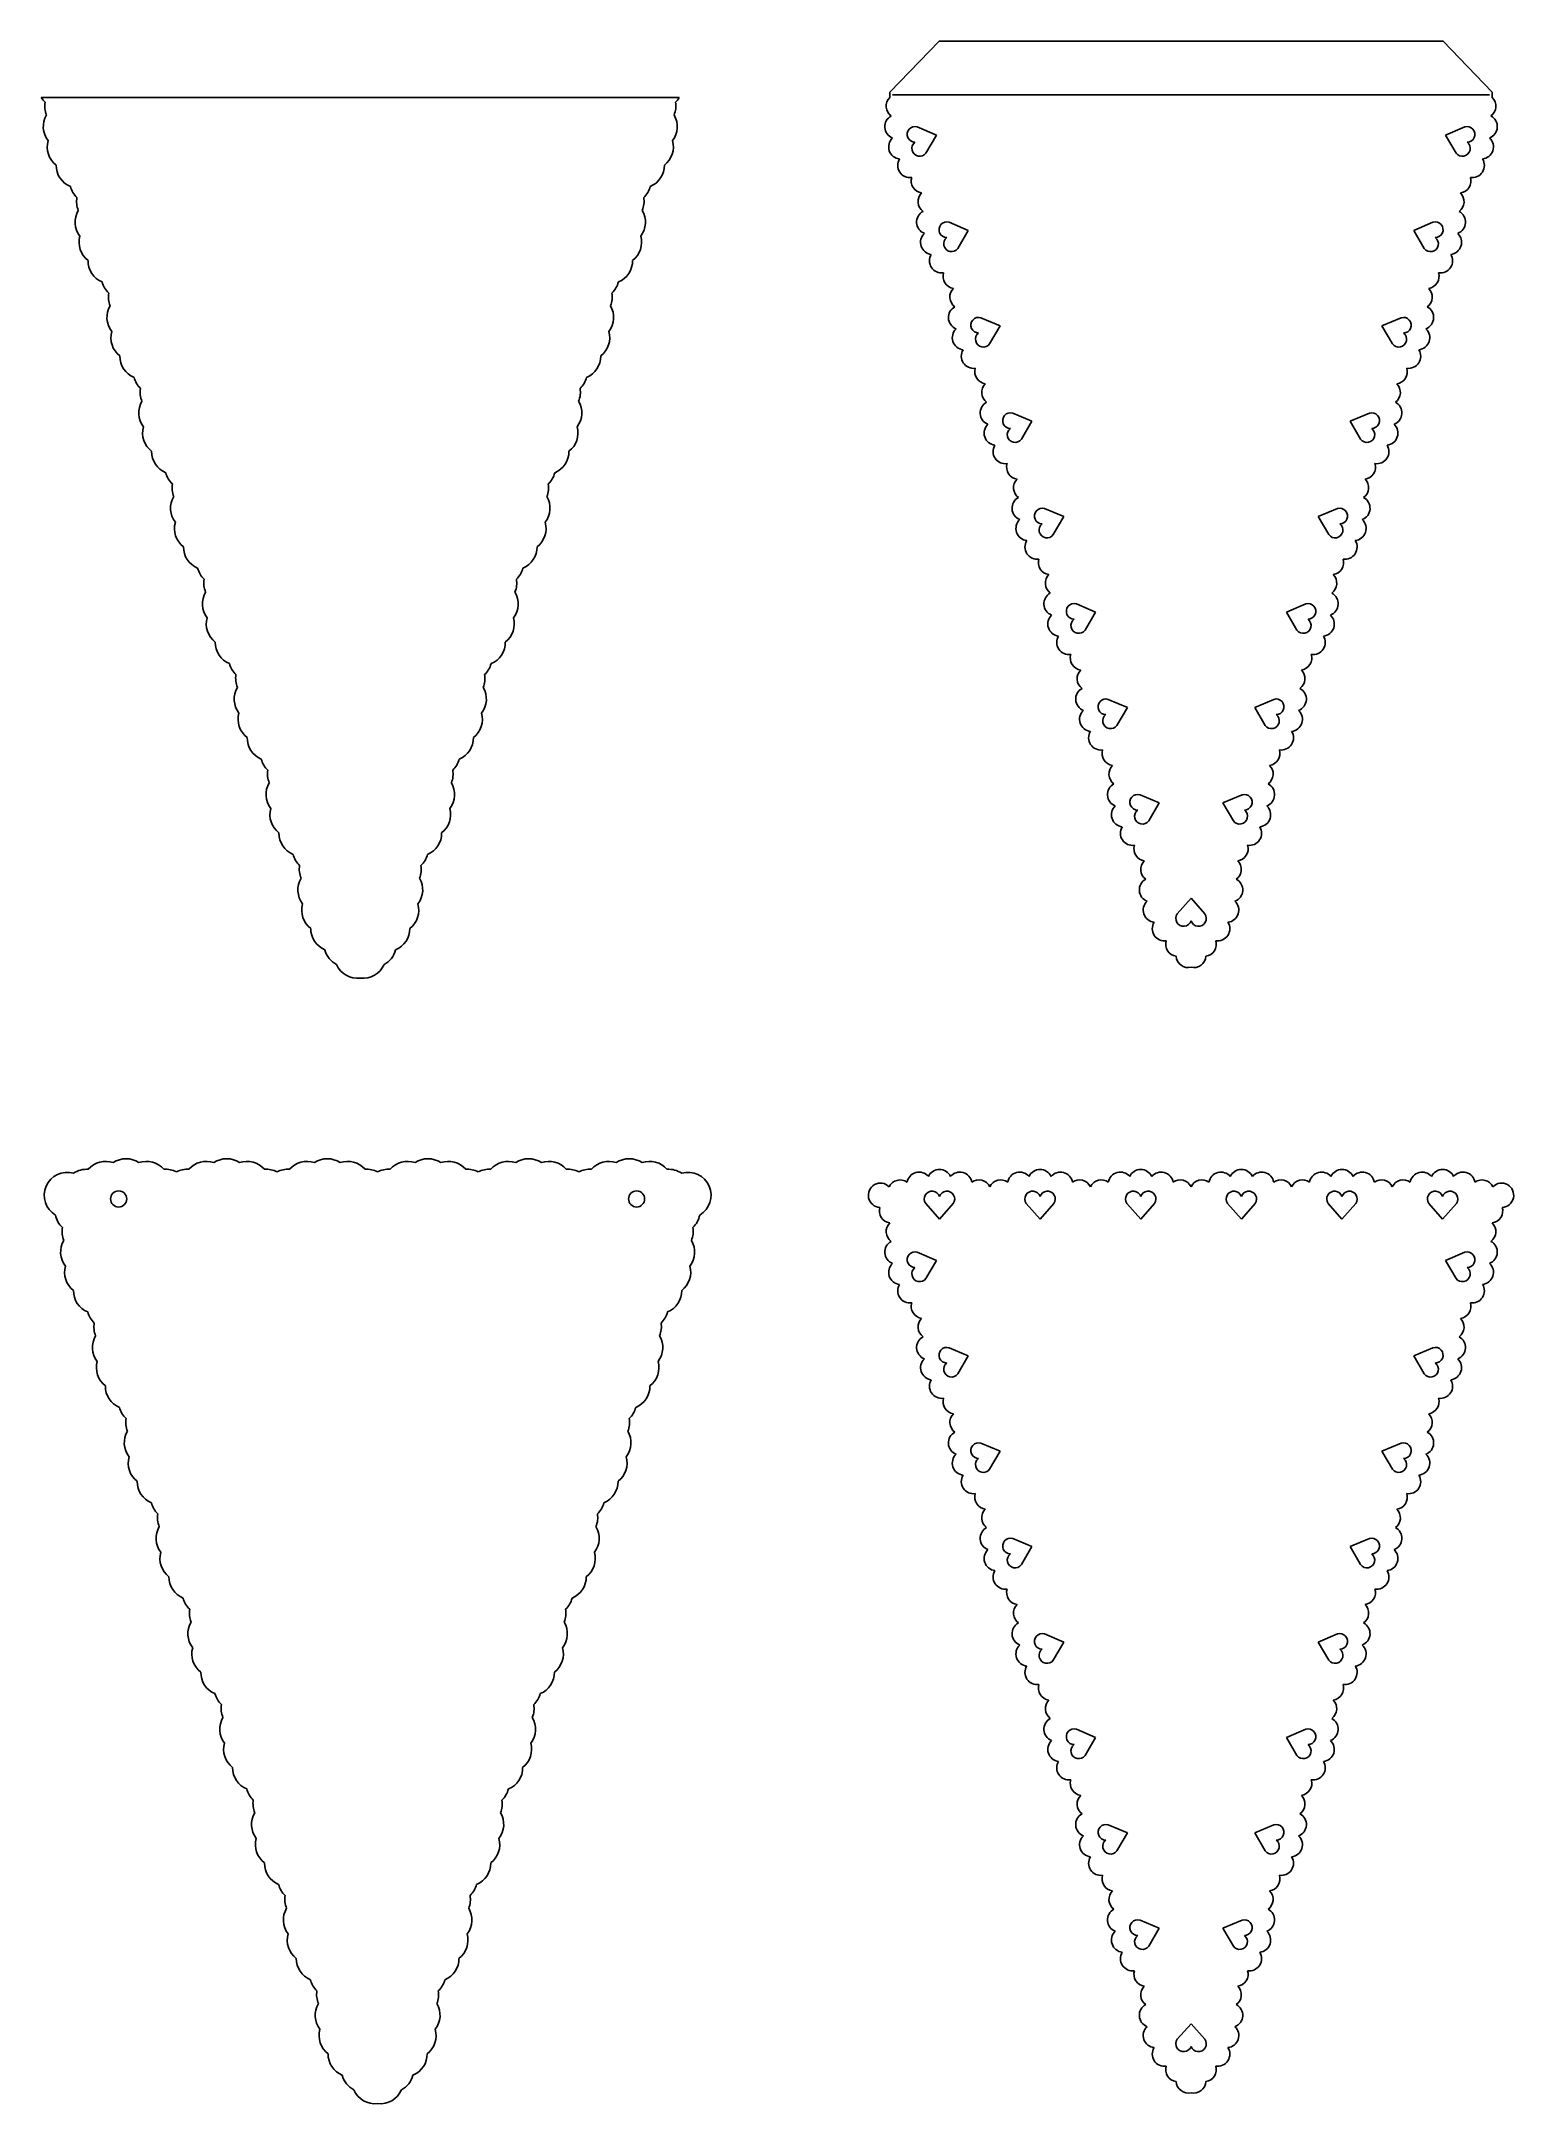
# Model space of a CAD drawing. Extents: x -1676 to -1402, y 118 to 503.
import ezdxf

# ---------------------------------------------------------------- set-up
doc = ezdxf.new("R2010")
doc.units = 0
doc.layers.get('0').update_dxf_attribs({"linetype": 'CONTINUOUS'})

msp = doc.modelspace()

# ---------------------------------------------------------------- linework, layer by layer
for p, q in [((-1518.388861, 493.115367), (-1509.211766, 502.615367)), ((-1509.211766, 502.615367), (-1415.290439, 502.615367)), ((-1406.113344, 493.115367), (-1415.290439, 502.615367)), ((-1518.388861, 493.115367), (-1518.388861, 492.115367)), ((-1517.888861, 492.615367), (-1406.613344, 492.615367)), ((-1406.113344, 493.115367), (-1406.113344, 492.115367)), ((-1676.491189, 492.115367), (-1557.602926, 492.115367)), ((-1513.263851, 486.649446), (-1509.685264, 485.134449)), ((-1511.639135, 481.7753), (-1509.685264, 485.134449)), ((-1411.238355, 486.649446), (-1414.816941, 485.134449)), ((-1412.86307, 481.7753), (-1414.816941, 485.134449)), ((-1507.334581, 468.861637), (-1503.755994, 467.34664)), ((-1505.709865, 463.987491), (-1503.755994, 467.34664)), ((-1417.167625, 468.861637), (-1420.746211, 467.34664)), ((-1418.79234, 463.987491), (-1420.746211, 467.34664)), ((-1501.40531, 451.073828), (-1497.826723, 449.558831)), ((-1423.096896, 451.073828), (-1426.675482, 449.558831)), ((-1499.780594, 446.199682), (-1497.826723, 449.558831)), ((-1424.721611, 446.199682), (-1426.675482, 449.558831)), ((-1495.47604, 433.286019), (-1491.897453, 431.771022)), ((-1493.851324, 428.411873), (-1491.897453, 431.771022)), ((-1429.026166, 433.286019), (-1432.604752, 431.771022)), ((-1430.650881, 428.411873), (-1432.604752, 431.771022)), ((-1489.546769, 415.498209), (-1485.968183, 413.983213)), ((-1434.955436, 415.498209), (-1438.534022, 413.983213)), ((-1487.922054, 410.624064), (-1485.968183, 413.983213)), ((-1436.580151, 410.624064), (-1438.534022, 413.983213)), ((-1483.617499, 397.710401), (-1480.038913, 396.195404)), ((-1481.992784, 392.836255), (-1480.038913, 396.195404)), ((-1440.884706, 397.710401), (-1444.463292, 396.195404)), ((-1442.509422, 392.836255), (-1444.463292, 396.195404)), ((-1477.688229, 379.922592), (-1474.109643, 378.407595)), ((-1476.063514, 375.048446), (-1474.109643, 378.407595)), ((-1446.813976, 379.922592), (-1450.392563, 378.407595)), ((-1448.438692, 375.048446), (-1450.392563, 378.407595)), ((-1471.758959, 362.134783), (-1468.180373, 360.619787)), ((-1452.743246, 362.134783), (-1456.321832, 360.619787)), ((-1470.134244, 357.260637), (-1468.180373, 360.619787)), ((-1454.367962, 357.260637), (-1456.321832, 360.619787)), ((-1464.820003, 339.916116), (-1462.251103, 342.831977)), ((-1459.682202, 339.916116), (-1462.251103, 342.831977)), ((-1511.694997, 285.92966), (-1509.126096, 283.013799)), ((-1506.557196, 285.92966), (-1509.126096, 283.013799)), ((-1492.945, 285.92966), (-1490.376099, 283.013799)), ((-1487.807199, 285.92966), (-1490.376099, 283.013799)), ((-1474.195002, 285.92966), (-1471.626102, 283.013799)), ((-1469.057202, 285.92966), (-1471.626102, 283.013799)), ((-1455.445005, 285.92966), (-1452.876105, 283.013799)), ((-1450.307204, 285.92966), (-1452.876105, 283.013799)), ((-1436.695008, 285.92966), (-1434.126107, 283.013799)), ((-1431.557207, 285.92966), (-1434.126107, 283.013799)), ((-1417.945011, 285.92966), (-1415.376111, 283.013799)), ((-1412.80721, 285.92966), (-1415.376111, 283.013799)), ((-1513.263851, 276.831269), (-1509.685264, 275.316271)), ((-1511.639135, 271.957123), (-1509.685264, 275.316271)), ((-1411.238355, 276.831269), (-1414.816941, 275.316271)), ((-1412.86307, 271.957123), (-1414.816941, 275.316271)), ((-1507.334581, 259.04346), (-1503.755994, 257.528462)), ((-1417.167625, 259.04346), (-1420.746211, 257.528462)), ((-1505.709865, 254.169314), (-1503.755994, 257.528462)), ((-1418.79234, 254.169314), (-1420.746211, 257.528462)), ((-1501.40531, 241.25565), (-1497.826723, 239.740653)), ((-1499.780594, 236.381504), (-1497.826723, 239.740653)), ((-1423.096896, 241.25565), (-1426.675482, 239.740653)), ((-1424.721611, 236.381504), (-1426.675482, 239.740653)), ((-1495.47604, 223.467842), (-1491.897453, 221.952844)), ((-1429.026166, 223.467842), (-1432.604752, 221.952844)), ((-1493.851324, 218.593696), (-1491.897453, 221.952844)), ((-1430.650881, 218.593696), (-1432.604752, 221.952844)), ((-1489.546769, 205.680032), (-1485.968183, 204.165035)), ((-1487.922054, 200.805887), (-1485.968183, 204.165035)), ((-1434.955436, 205.680032), (-1438.534022, 204.165035)), ((-1436.580151, 200.805887), (-1438.534022, 204.165035)), ((-1483.617499, 187.892223), (-1480.038913, 186.377227)), ((-1481.992784, 183.018077), (-1480.038913, 186.377227)), ((-1440.884706, 187.892223), (-1444.463292, 186.377227)), ((-1442.509422, 183.018077), (-1444.463292, 186.377227)), ((-1477.688229, 170.104414), (-1474.109643, 168.589417)), ((-1446.813976, 170.104414), (-1450.392563, 168.589417)), ((-1476.063514, 165.230268), (-1474.109643, 168.589417)), ((-1448.438692, 165.230268), (-1450.392563, 168.589417)), ((-1471.758959, 152.316605), (-1468.180373, 150.801609)), ((-1470.134244, 147.442459), (-1468.180373, 150.801609)), ((-1452.743246, 152.316605), (-1456.321832, 150.801609)), ((-1454.367962, 147.442459), (-1456.321832, 150.801609)), ((-1464.820003, 130.097938), (-1462.251103, 133.013799)), ((-1459.682202, 130.097938), (-1462.251103, 133.013799))]:
    msp.add_line(p, q)
for centre in [(-1662.071778, 286.773103), (-1565.563075, 286.773103)]:
    msp.add_circle(centre, 1.5)
for centre, radius, start, end in [((-1672.862468, 494.358248), 4.265927, 211.719853, 226.787179), ((-1671.851319, 486.688094), 4.265927, 149.244221, 217.671501), ((-1671.581208, 490.514471), 4.265927, 170.082737, 202.67994), ((-1562.242796, 486.688094), 4.265927, 322.328499, 30.755779), ((-1562.512907, 490.514471), 4.265927, 337.32006, 9.917263), ((-1561.231648, 494.358248), 4.265927, 313.212821, 328.280147), ((-1517.055364, 486.688094), 2.265927, 118.136562, 248.801956), ((-1516.785253, 490.514471), 2.265927, 135.048505, 233.787586), ((-1407.446841, 486.688094), 2.265927, 291.198044, 61.863438), ((-1407.716953, 490.514471), 2.265927, 306.212414, 44.951495), ((-1516.326914, 482.920566), 2.265927, 133.084187, 263.785713), ((-1513.687845, 485.254228), 1.458221, 73.096442, 269.505494), ((-1410.814361, 485.254228), 1.458221, 270.494506, 106.903558), ((-1408.175291, 482.920566), 2.265927, 276.214287, 46.915813), ((-1671.12287, 482.920566), 4.265927, 164.214657, 232.655238), ((-1562.971246, 482.920566), 4.265927, 307.344762, 15.785343), ((-1514.649157, 479.469474), 2.265927, 148.067944, 278.733338), ((-1512.815462, 482.637079), 1.458221, 127.364406, 323.773458), ((-1411.686744, 482.637079), 1.458221, 216.226542, 52.635594), ((-1409.853048, 479.469474), 2.265927, 261.266662, 31.932056), ((-1669.445113, 479.469474), 4.265927, 179.198408, 247.625679), ((-1564.649003, 479.469474), 4.265927, 292.374321, 0.801592), ((-1512.137242, 476.570439), 2.265927, 163.082314, 261.821395), ((-1412.364964, 476.570439), 2.265927, 278.178605, 16.917686), ((-1666.933197, 476.570439), 4.265927, 194.18996, 226.787175), ((-1665.651938, 472.726662), 4.265927, 170.082725, 202.679928), ((-1568.442177, 472.726662), 4.265927, 337.320072, 9.917275), ((-1567.160918, 476.570439), 4.265927, 313.212825, 345.81004), ((-1510.855982, 472.726662), 2.265927, 135.048505, 233.787586), ((-1413.646223, 472.726662), 2.265927, 306.212414, 44.951495), ((-1665.922049, 468.900285), 4.265927, 149.244223, 217.671501), ((-1568.172066, 468.900285), 4.265927, 322.328499, 30.755777), ((-1511.126094, 468.900285), 2.265927, 118.136562, 248.801956), ((-1413.376111, 468.900285), 2.265927, 291.198044, 61.863438), ((-1665.1936, 465.132757), 4.265927, 164.214657, 232.655243), ((-1568.900516, 465.132757), 4.265927, 307.344757, 15.785343), ((-1510.397644, 465.132757), 2.265927, 133.084187, 263.785713), ((-1507.758574, 467.466418), 1.458221, 73.096442, 269.505494), ((-1506.886192, 464.84927), 1.458221, 127.364406, 323.773458), ((-1417.616014, 464.84927), 1.458221, 216.226542, 52.635594), ((-1416.743631, 467.466418), 1.458221, 270.494506, 106.903558), ((-1414.104561, 465.132757), 2.265927, 276.214287, 46.915813), ((-1663.515843, 461.681664), 4.265927, 179.198399, 247.625677), ((-1570.578273, 461.681664), 4.265927, 292.374323, 0.801601), ((-1508.719887, 461.681664), 2.265927, 148.067944, 278.733338), ((-1415.782318, 461.681664), 2.265927, 261.266662, 31.932056), ((-1661.003927, 458.78263), 4.265927, 194.189972, 226.787183), ((-1573.090188, 458.78263), 4.265927, 313.212817, 345.810028), ((-1506.207972, 458.78263), 2.265927, 163.082314, 261.821395), ((-1418.294234, 458.78263), 2.265927, 278.178605, 16.917686), ((-1659.722667, 454.938852), 4.265927, 170.082725, 202.679928), ((-1574.371448, 454.938852), 4.265927, 337.320072, 9.917275), ((-1504.926712, 454.938853), 2.265927, 135.048505, 233.787586), ((-1419.575494, 454.938853), 2.265927, 306.212414, 44.951495), ((-1659.992779, 451.112476), 4.265927, 149.244223, 217.671501), ((-1574.101336, 451.112476), 4.265927, 322.328499, 30.755777), ((-1505.196823, 451.112476), 2.265927, 118.136562, 248.801956), ((-1501.829304, 449.678609), 1.458221, 73.096442, 269.505494), ((-1422.672902, 449.678609), 1.458221, 270.494506, 106.903558), ((-1419.305382, 451.112476), 2.265927, 291.198044, 61.863438), ((-1659.264329, 447.344947), 4.265927, 164.214657, 232.655243), ((-1574.829786, 447.344947), 4.265927, 307.344757, 15.785343), ((-1504.468373, 447.344947), 2.265927, 133.084187, 263.785713), ((-1500.956921, 447.061461), 1.458221, 127.364406, 323.773458), ((-1423.545285, 447.061461), 1.458221, 216.226542, 52.635594), ((-1420.033832, 447.344947), 2.265927, 276.214287, 46.915813), ((-1657.586572, 443.893855), 4.265927, 179.198399, 247.625677), ((-1576.507543, 443.893855), 4.265927, 292.374323, 0.801601), ((-1502.790616, 443.893856), 2.265927, 148.067944, 278.733338), ((-1421.711589, 443.893856), 2.265927, 261.266662, 31.932056), ((-1655.074657, 440.994821), 4.265927, 194.189972, 226.787183), ((-1579.019459, 440.994821), 4.265927, 313.212817, 345.810028), ((-1500.278701, 440.994821), 2.265927, 163.082314, 261.821395), ((-1498.997441, 437.151044), 2.265927, 135.048505, 233.787586), ((-1425.504764, 437.151044), 2.265927, 306.212414, 44.951495), ((-1424.223505, 440.994821), 2.265927, 278.178605, 16.917686), ((-1654.063509, 433.324666), 4.265927, 149.244223, 217.671501), ((-1653.793397, 437.151043), 4.265927, 170.082725, 202.679928), ((-1580.030607, 433.324666), 4.265927, 322.328499, 30.755777), ((-1580.300718, 437.151043), 4.265927, 337.320072, 9.917275), ((-1499.267553, 433.324667), 2.265927, 118.136562, 248.801956), ((-1425.234652, 433.324667), 2.265927, 291.198044, 61.863438), ((-1653.335059, 429.557138), 4.265927, 164.214657, 232.655243), ((-1580.759056, 429.557138), 4.265927, 307.344757, 15.785343), ((-1498.539103, 429.557139), 2.265927, 133.084187, 263.785713), ((-1495.900033, 431.8908), 1.458221, 73.096442, 269.505494), ((-1428.602172, 431.8908), 1.458221, 270.494506, 106.903558), ((-1425.963102, 429.557139), 2.265927, 276.214287, 46.915813), ((-1496.861346, 426.106046), 2.265927, 148.067944, 278.733338), ((-1495.027651, 429.273652), 1.458221, 127.364406, 323.773458), ((-1429.474555, 429.273652), 1.458221, 216.226542, 52.635594), ((-1427.640859, 426.106046), 2.265927, 261.266662, 31.932056), ((-1651.657302, 426.106046), 4.265927, 179.198399, 247.625677), ((-1582.436814, 426.106046), 4.265927, 292.374323, 0.801601), ((-1494.349431, 423.207012), 2.265927, 163.082314, 261.821395), ((-1430.152775, 423.207012), 2.265927, 278.178605, 16.917686), ((-1649.145386, 423.207012), 4.265927, 194.189972, 226.787183), ((-1647.864127, 419.363234), 4.265927, 170.082725, 202.679928), ((-1586.229989, 419.363234), 4.265927, 337.320072, 9.917275), ((-1584.948729, 423.207012), 4.265927, 313.212817, 345.810028), ((-1493.068171, 419.363235), 2.265927, 135.048505, 233.787586), ((-1431.434034, 419.363235), 2.265927, 306.212414, 44.951495), ((-1648.134238, 415.536857), 4.265927, 149.244223, 217.671501), ((-1585.959877, 415.536857), 4.265927, 322.328499, 30.755777), ((-1493.338283, 415.536857), 2.265927, 118.136562, 248.801956), ((-1489.970763, 414.102991), 1.458221, 73.096442, 269.505494), ((-1434.531442, 414.102991), 1.458221, 270.494506, 106.903558), ((-1431.163923, 415.536857), 2.265927, 291.198044, 61.863438), ((-1647.405788, 411.769329), 4.265927, 164.214657, 232.655243), ((-1586.688327, 411.769329), 4.265927, 307.344757, 15.785343), ((-1492.609833, 411.76933), 2.265927, 133.084187, 263.785713), ((-1489.09838, 411.485842), 1.458221, 127.364406, 323.773458), ((-1435.403825, 411.485842), 1.458221, 216.226542, 52.635594), ((-1431.892372, 411.76933), 2.265927, 276.214287, 46.915813), ((-1645.728031, 408.318237), 4.265927, 179.198399, 247.625677), ((-1588.366084, 408.318237), 4.265927, 292.374323, 0.801601), ((-1490.932076, 408.318238), 2.265927, 148.067944, 278.733338), ((-1433.570129, 408.318238), 2.265927, 261.266662, 31.932056), ((-1643.216116, 405.419202), 4.265927, 194.189972, 226.787183), ((-1590.878, 405.419202), 4.265927, 313.212817, 345.810028), ((-1488.420161, 405.419203), 2.265927, 163.082314, 261.821395), ((-1436.082045, 405.419203), 2.265927, 278.178605, 16.917686), ((-1642.204968, 397.749048), 4.265927, 149.244223, 217.671501), ((-1641.934856, 401.575425), 4.265927, 170.082725, 202.679928), ((-1591.889148, 397.749048), 4.265927, 322.328499, 30.755777), ((-1592.159259, 401.575425), 4.265927, 337.320072, 9.917275), ((-1487.138901, 401.575426), 2.265927, 135.048505, 233.787586), ((-1437.363304, 401.575426), 2.265927, 306.212414, 44.951495), ((-1487.409013, 397.749048), 2.265927, 118.136562, 248.801956), ((-1484.041493, 396.315182), 1.458221, 73.096442, 269.505494), ((-1440.460712, 396.315182), 1.458221, 270.494506, 106.903558), ((-1437.093193, 397.749048), 2.265927, 291.198044, 61.863438), ((-1641.476518, 393.98152), 4.265927, 164.214657, 232.655243), ((-1592.617597, 393.98152), 4.265927, 307.344757, 15.785343), ((-1486.680563, 393.981521), 2.265927, 133.084187, 263.785713), ((-1483.16911, 393.698033), 1.458221, 127.364406, 323.773458), ((-1441.333095, 393.698033), 1.458221, 216.226542, 52.635594), ((-1437.821642, 393.981521), 2.265927, 276.214287, 46.915813), ((-1639.798761, 390.530427), 4.265927, 179.198399, 247.625677), ((-1594.295355, 390.530427), 4.265927, 292.374323, 0.801601), ((-1485.002806, 390.530429), 2.265927, 148.067944, 278.733338), ((-1439.499399, 390.530429), 2.265927, 261.266662, 31.932056), ((-1637.286845, 387.631393), 4.265927, 194.189972, 226.787183), ((-1596.80727, 387.631393), 4.265927, 313.212817, 345.810028), ((-1482.49089, 387.631393), 2.265927, 163.082314, 261.821395), ((-1481.209631, 383.787617), 2.265927, 135.048505, 233.787586), ((-1443.292574, 383.787617), 2.265927, 306.212414, 44.951495), ((-1442.011315, 387.631393), 2.265927, 278.178605, 16.917686), ((-1636.275697, 379.961239), 4.265927, 149.244223, 217.671501), ((-1636.005586, 383.787615), 4.265927, 170.082725, 202.679928), ((-1597.818418, 379.961239), 4.265927, 322.328499, 30.755777), ((-1598.08853, 383.787615), 4.265927, 337.320072, 9.917275), ((-1481.479743, 379.961239), 2.265927, 118.136562, 248.801956), ((-1443.022463, 379.961239), 2.265927, 291.198044, 61.863438), ((-1635.547248, 376.19371), 4.265927, 164.214657, 232.655243), ((-1598.546868, 376.19371), 4.265927, 307.344757, 15.785343), ((-1480.751293, 376.193711), 2.265927, 133.084187, 263.785713), ((-1478.112223, 378.527373), 1.458221, 73.096442, 269.505494), ((-1477.23984, 375.910224), 1.458221, 127.364406, 323.773458), ((-1447.262365, 375.910224), 1.458221, 216.226542, 52.635594), ((-1446.389982, 378.527373), 1.458221, 270.494506, 106.903558), ((-1443.750913, 376.193711), 2.265927, 276.214287, 46.915813), ((-1479.073536, 372.74262), 2.265927, 148.067944, 278.733338), ((-1445.428669, 372.74262), 2.265927, 261.266662, 31.932056), ((-1633.86949, 372.742618), 4.265927, 179.198399, 247.625677), ((-1600.224625, 372.742618), 4.265927, 292.374323, 0.801601), ((-1476.561621, 369.843585), 2.265927, 163.082314, 261.821395), ((-1447.940585, 369.843585), 2.265927, 278.178605, 16.917686), ((-1631.357575, 369.843584), 4.265927, 194.189972, 226.787183), ((-1630.076315, 365.999806), 4.265927, 170.082725, 202.679928), ((-1604.0178, 365.999806), 4.265927, 337.320072, 9.917275), ((-1602.73654, 369.843584), 4.265927, 313.212817, 345.810028), ((-1475.280361, 365.999807), 2.265927, 135.048505, 233.787586), ((-1449.221844, 365.999807), 2.265927, 306.212414, 44.951495), ((-1630.346427, 362.173429), 4.265927, 149.244223, 217.671501), ((-1603.747689, 362.173429), 4.265927, 322.328499, 30.755777), ((-1475.550473, 362.17343), 2.265927, 118.136562, 248.801956), ((-1472.182953, 360.739563), 1.458221, 73.096442, 269.505494), ((-1452.319252, 360.739563), 1.458221, 270.494506, 106.903558), ((-1448.951733, 362.17343), 2.265927, 291.198044, 61.863438), ((-1629.617977, 358.405901), 4.265927, 164.214657, 232.655243), ((-1604.476138, 358.405901), 4.265927, 307.344757, 15.785343), ((-1474.822023, 358.405903), 2.265927, 133.084187, 263.785713), ((-1471.31057, 358.122415), 1.458221, 127.364406, 323.773458), ((-1453.191635, 358.122415), 1.458221, 216.226542, 52.635594), ((-1449.680182, 358.405903), 2.265927, 276.214287, 46.915813), ((-1627.94022, 354.954809), 4.265927, 179.198399, 247.625677), ((-1606.153895, 354.954809), 4.265927, 292.374323, 0.801601), ((-1473.144266, 354.954811), 2.265927, 148.067944, 278.733338), ((-1451.357939, 354.954811), 2.265927, 261.266662, 31.932056), ((-1625.428304, 352.055775), 4.265927, 194.189972, 226.787183), ((-1608.665811, 352.055775), 4.265927, 313.212817, 345.810028), ((-1470.63235, 352.055775), 2.265927, 163.082314, 261.821395), ((-1453.869855, 352.055775), 2.265927, 278.178605, 16.917686), ((-1624.417156, 344.38562), 4.265927, 149.244223, 217.671501), ((-1624.147045, 348.211997), 4.265927, 170.082725, 202.679928), ((-1609.676959, 344.38562), 4.265927, 322.328499, 30.755777), ((-1609.94707, 348.211997), 4.265927, 337.320072, 9.917275), ((-1469.621203, 344.385621), 2.265927, 118.136562, 248.801956), ((-1469.351091, 348.211998), 2.265927, 135.048505, 233.787586), ((-1454.881003, 344.385621), 2.265927, 291.198044, 61.863438), ((-1455.151114, 348.211998), 2.265927, 306.212414, 44.951495), ((-1468.892753, 340.618093), 2.265927, 133.084187, 263.785713), ((-1455.609453, 340.618093), 2.265927, 276.214287, 46.915813), ((-1623.688707, 340.618092), 4.265927, 164.214657, 232.655243), ((-1610.405409, 340.618092), 4.265927, 307.344757, 15.785343), ((-1463.630461, 339.072673), 1.458221, 144.661492, 341.070544), ((-1460.871744, 339.072673), 1.458221, 198.929456, 35.338508), ((-1622.010949, 337.167), 4.265927, 179.198399, 247.625677), ((-1612.083166, 337.167), 4.265927, 292.374323, 0.801601), ((-1467.214996, 337.167002), 2.265927, 148.067944, 278.733338), ((-1464.70308, 334.267967), 2.265927, 163.082314, 261.821395), ((-1459.799125, 334.267967), 2.265927, 278.178605, 16.917686), ((-1457.28721, 337.167002), 2.265927, 261.266662, 31.932056), ((-1619.499036, 334.267967), 4.265927, 194.189982, 242.305522), ((-1614.59508, 334.267967), 4.265927, 297.694478, 345.810018), ((-1462.764133, 332.169875), 2.265927, 183.66366, 283.085866), ((-1461.738071, 332.169875), 2.265927, 256.914134, 356.33634), ((-1617.560089, 332.169875), 4.265927, 203.179502, 276.90725), ((-1616.534027, 332.169875), 4.265927, 263.09275, 336.820498), ((-1668.041568, 288.048127), 4.265927, 85.755033, 124.739492), ((-1664.496966, 289.514384), 4.265927, 70.763449, 139.190727), ((-1660.692419, 290.014713), 4.265927, 55.779712, 124.220293), ((-1656.887873, 289.514384), 4.265927, 40.809271, 109.236542), ((-1653.343269, 288.048127), 4.265927, 61.647775, 94.24499), ((-1649.291572, 288.048127), 4.265927, 85.755022, 118.352225), ((-1645.746969, 289.514384), 4.265927, 70.763449, 139.190727), ((-1641.942422, 290.014713), 4.265927, 55.779707, 124.220293), ((-1638.137875, 289.514384), 4.265927, 40.809273, 109.236551), ((-1634.593272, 288.048127), 4.265927, 61.647775, 94.244978), ((-1630.541575, 288.048127), 4.265927, 85.755022, 118.352225), ((-1626.996972, 289.514384), 4.265927, 70.763449, 139.190727), ((-1623.192425, 290.014713), 4.265927, 55.779707, 124.220293), ((-1619.387878, 289.514384), 4.265927, 40.809273, 109.236551), ((-1615.843275, 288.048127), 4.265927, 61.647775, 94.244978), ((-1611.791578, 288.048127), 4.265927, 85.755022, 118.352225), ((-1608.246975, 289.514384), 4.265927, 70.763449, 139.190727), ((-1604.442428, 290.014713), 4.265927, 55.779707, 124.220293), ((-1600.637881, 289.514384), 4.265927, 40.809273, 109.236551), ((-1597.093278, 288.048127), 4.265927, 61.647775, 94.244978), ((-1593.041581, 288.048127), 4.265927, 85.755022, 118.352225), ((-1589.496978, 289.514384), 4.265927, 70.763449, 139.190727), ((-1585.692431, 290.014713), 4.265927, 55.779707, 124.220293), ((-1581.887884, 289.514384), 4.265927, 40.809273, 109.236551), ((-1578.343281, 288.048127), 4.265927, 61.647775, 94.244978), ((-1574.291582, 288.048127), 4.265927, 85.75501, 118.352225), ((-1570.746978, 289.514384), 4.265927, 70.763458, 139.190729), ((-1566.942432, 290.014713), 4.265927, 55.779707, 124.220288), ((-1563.137885, 289.514384), 4.265927, 40.809273, 109.236551), ((-1559.593282, 288.048127), 4.265927, 55.260508, 94.244967), ((-1509.126096, 290.014713), 2.265927, 24.649237, 155.350763), ((-1490.376099, 290.014713), 2.265927, 24.649237, 155.350763), ((-1471.626102, 290.014713), 2.265927, 24.649237, 155.350763), ((-1452.876105, 290.014713), 2.265927, 24.649237, 155.350763), ((-1434.126107, 290.014713), 2.265927, 24.649237, 155.350763), ((-1415.376111, 290.014713), 2.265927, 24.649237, 155.350763), ((-1671.679845, 287.462152), 4.265927, 73.559291, 239.731409), ((-1555.955005, 287.462152), 4.265927, 300.268591, 106.440709), ((-1520.113522, 287.462152), 2.265927, 44.742678, 266.942589), ((-1516.475245, 288.048127), 2.265927, 54.647364, 153.556106), ((-1512.930643, 289.514384), 2.265927, 39.632994, 170.298388), ((-1505.32155, 289.514384), 2.265927, 9.701612, 140.367006), ((-1501.776946, 288.048127), 2.265927, 26.613555, 125.352636), ((-1497.725249, 288.048127), 2.265927, 54.647364, 153.386445), ((-1494.180646, 289.514384), 2.265927, 39.632994, 170.298388), ((-1486.571552, 289.514384), 2.265927, 9.701612, 140.367006), ((-1483.026949, 288.048127), 2.265927, 26.613555, 125.352636), ((-1478.975252, 288.048127), 2.265927, 54.647364, 153.386445), ((-1475.430648, 289.514384), 2.265927, 39.632994, 170.298388), ((-1467.821556, 289.514384), 2.265927, 9.701612, 140.367006), ((-1464.276952, 288.048127), 2.265927, 26.613555, 125.352636), ((-1460.225255, 288.048127), 2.265927, 54.647364, 153.386445), ((-1456.680651, 289.514384), 2.265927, 39.632994, 170.298388), ((-1449.071558, 289.514384), 2.265927, 9.701612, 140.367006), ((-1445.526954, 288.048127), 2.265927, 26.613555, 125.352636), ((-1441.475258, 288.048127), 2.265927, 54.647364, 153.386445), ((-1437.930654, 289.514384), 2.265927, 39.632994, 170.298388), ((-1430.321561, 289.514384), 2.265927, 9.701612, 140.367006), ((-1426.776958, 288.048127), 2.265927, 26.613555, 125.352636), ((-1422.72526, 288.048127), 2.265927, 54.647364, 153.386445), ((-1419.180657, 289.514384), 2.265927, 39.632994, 170.298388), ((-1411.571564, 289.514384), 2.265927, 9.701612, 140.367006), ((-1408.026961, 288.048127), 2.265927, 26.443894, 125.352636), ((-1404.388684, 287.462152), 2.265927, 273.057411, 135.257322), ((-1518.066512, 284.54007), 2.265927, 163.082314, 261.821395), ((-1510.505455, 286.773103), 1.458221, 18.929456, 215.338508), ((-1507.746738, 286.773103), 1.458221, 324.661492, 161.070544), ((-1491.755457, 286.773103), 1.458221, 18.929456, 215.338508), ((-1488.996741, 286.773103), 1.458221, 324.661492, 161.070544), ((-1473.00546, 286.773103), 1.458221, 18.929456, 215.338508), ((-1470.246743, 286.773103), 1.458221, 324.661492, 161.070544), ((-1454.255463, 286.773103), 1.458221, 18.929456, 215.338508), ((-1451.496746, 286.773103), 1.458221, 324.661492, 161.070544), ((-1435.505466, 286.773103), 1.458221, 18.929456, 215.338508), ((-1432.746749, 286.773103), 1.458221, 324.661492, 161.070544), ((-1416.755468, 286.773103), 1.458221, 18.929456, 215.338508), ((-1413.996752, 286.773103), 1.458221, 324.661492, 161.070544), ((-1406.435694, 284.54007), 2.265927, 278.178605, 16.917686), ((-1669.632835, 284.54007), 4.265927, 190.293483, 226.787179), ((-1668.351576, 280.696294), 4.265927, 170.082737, 202.67994), ((-1559.283275, 280.696294), 4.265927, 337.32006, 9.917263), ((-1558.002015, 284.54007), 4.265927, 313.212821, 349.706517), ((-1516.785253, 280.696294), 2.265927, 135.048505, 233.787586), ((-1407.716953, 280.696294), 2.265927, 306.212414, 44.951495), ((-1668.621687, 276.869916), 4.265927, 149.244221, 217.671501), ((-1559.013164, 276.869916), 4.265927, 322.328499, 30.755779), ((-1517.055364, 276.869916), 2.265927, 118.136562, 248.801956), ((-1513.687845, 275.43605), 1.458221, 73.096442, 269.505494), ((-1410.814361, 275.43605), 1.458221, 270.494506, 106.903558), ((-1407.446841, 276.869916), 2.265927, 291.198044, 61.863438), ((-1667.893237, 273.102388), 4.265927, 164.214657, 232.655238), ((-1559.741613, 273.102388), 4.265927, 307.344762, 15.785343), ((-1516.326914, 273.102388), 2.265927, 133.084187, 263.785713), ((-1512.815462, 272.818901), 1.458221, 127.364406, 323.773458), ((-1411.686744, 272.818901), 1.458221, 216.226542, 52.635594), ((-1408.175291, 273.102388), 2.265927, 276.214287, 46.915813), ((-1666.215481, 269.651297), 4.265927, 179.198408, 247.625679), ((-1561.41937, 269.651297), 4.265927, 292.374321, 0.801592), ((-1514.649157, 269.651297), 2.265927, 148.067944, 278.733338), ((-1409.853048, 269.651297), 2.265927, 261.266662, 31.932056), ((-1663.703565, 266.752261), 4.265927, 194.18996, 226.787175), ((-1563.931286, 266.752261), 4.265927, 313.212825, 345.81004), ((-1512.137242, 266.752261), 2.265927, 163.082314, 261.821395), ((-1412.364964, 266.752261), 2.265927, 278.178605, 16.917686), ((-1662.422306, 262.908484), 4.265927, 170.082725, 202.679928), ((-1565.212545, 262.908484), 4.265927, 337.320072, 9.917275), ((-1510.855982, 262.908484), 2.265927, 135.048505, 233.787586), ((-1413.646223, 262.908484), 2.265927, 306.212414, 44.951495), ((-1662.692417, 259.082107), 4.265927, 149.244223, 217.671501), ((-1564.942434, 259.082107), 4.265927, 322.328499, 30.755777), ((-1511.126094, 259.082107), 2.265927, 118.136562, 248.801956), ((-1507.758574, 257.64824), 1.458221, 73.096442, 269.505494), ((-1416.743631, 257.64824), 1.458221, 270.494506, 106.903558), ((-1413.376111, 259.082107), 2.265927, 291.198044, 61.863438), ((-1661.963967, 255.314579), 4.265927, 164.214657, 232.655243), ((-1565.670883, 255.314579), 4.265927, 307.344757, 15.785343), ((-1510.397644, 255.314579), 2.265927, 133.084187, 263.785713), ((-1506.886192, 255.031092), 1.458221, 127.364406, 323.773458), ((-1417.616014, 255.031092), 1.458221, 216.226542, 52.635594), ((-1414.104561, 255.314579), 2.265927, 276.214287, 46.915813), ((-1660.28621, 251.863487), 4.265927, 179.198399, 247.625677), ((-1567.348641, 251.863487), 4.265927, 292.374323, 0.801601), ((-1508.719887, 251.863487), 2.265927, 148.067944, 278.733338), ((-1415.782318, 251.863487), 2.265927, 261.266662, 31.932056), ((-1657.774295, 248.964452), 4.265927, 194.189972, 226.787183), ((-1569.860556, 248.964452), 4.265927, 313.212817, 345.810028), ((-1506.207972, 248.964452), 2.265927, 163.082314, 261.821395), ((-1504.926712, 245.120676), 2.265927, 135.048505, 233.787586), ((-1419.575494, 245.120676), 2.265927, 306.212414, 44.951495), ((-1418.294234, 248.964452), 2.265927, 278.178605, 16.917686), ((-1656.763147, 241.294298), 4.265927, 149.244223, 217.671501), ((-1656.493035, 245.120675), 4.265927, 170.082725, 202.679928), ((-1570.871704, 241.294298), 4.265927, 322.328499, 30.755777), ((-1571.141816, 245.120675), 4.265927, 337.320072, 9.917275), ((-1505.196823, 241.294298), 2.265927, 118.136562, 248.801956), ((-1419.305382, 241.294298), 2.265927, 291.198044, 61.863438), ((-1656.034697, 237.52677), 4.265927, 164.214657, 232.655243), ((-1571.600154, 237.52677), 4.265927, 307.344757, 15.785343), ((-1504.468373, 237.52677), 2.265927, 133.084187, 263.785713), ((-1501.829304, 239.860432), 1.458221, 73.096442, 269.505494), ((-1422.672902, 239.860432), 1.458221, 270.494506, 106.903558), ((-1420.033832, 237.52677), 2.265927, 276.214287, 46.915813), ((-1502.790616, 234.075678), 2.265927, 148.067944, 278.733338), ((-1500.956921, 237.243283), 1.458221, 127.364406, 323.773458), ((-1423.545285, 237.243283), 1.458221, 216.226542, 52.635594), ((-1421.711589, 234.075678), 2.265927, 261.266662, 31.932056), ((-1654.35694, 234.075677), 4.265927, 179.198399, 247.625677), ((-1573.277911, 234.075677), 4.265927, 292.374323, 0.801601), ((-1500.278701, 231.176643), 2.265927, 163.082314, 261.821395), ((-1424.223505, 231.176643), 2.265927, 278.178605, 16.917686), ((-1651.845024, 231.176643), 4.265927, 194.189972, 226.787183), ((-1650.563765, 227.332865), 4.265927, 170.082725, 202.679928), ((-1577.071086, 227.332865), 4.265927, 337.320072, 9.917275), ((-1575.789826, 231.176643), 4.265927, 313.212817, 345.810028), ((-1498.997441, 227.332866), 2.265927, 135.048505, 233.787586), ((-1425.504764, 227.332866), 2.265927, 306.212414, 44.951495), ((-1650.833876, 223.506489), 4.265927, 149.244223, 217.671501), ((-1576.800974, 223.506489), 4.265927, 322.328499, 30.755777), ((-1499.267553, 223.506489), 2.265927, 118.136562, 248.801956), ((-1495.900033, 222.072622), 1.458221, 73.096442, 269.505494), ((-1428.602172, 222.072622), 1.458221, 270.494506, 106.903558), ((-1425.234652, 223.506489), 2.265927, 291.198044, 61.863438), ((-1650.105427, 219.73896), 4.265927, 164.214657, 232.655243), ((-1577.529424, 219.73896), 4.265927, 307.344757, 15.785343), ((-1498.539103, 219.738961), 2.265927, 133.084187, 263.785713), ((-1495.027651, 219.455474), 1.458221, 127.364406, 323.773458), ((-1429.474555, 219.455474), 1.458221, 216.226542, 52.635594), ((-1425.963102, 219.738961), 2.265927, 276.214287, 46.915813), ((-1648.427669, 216.287868), 4.265927, 179.198399, 247.625677), ((-1579.207181, 216.287868), 4.265927, 292.374323, 0.801601), ((-1496.861346, 216.287869), 2.265927, 148.067944, 278.733338), ((-1427.640859, 216.287869), 2.265927, 261.266662, 31.932056), ((-1645.915754, 213.388834), 4.265927, 194.189972, 226.787183), ((-1581.719097, 213.388834), 4.265927, 313.212817, 345.810028), ((-1494.349431, 213.388834), 2.265927, 163.082314, 261.821395), ((-1430.152775, 213.388834), 2.265927, 278.178605, 16.917686), ((-1644.904606, 205.718679), 4.265927, 149.244223, 217.671501), ((-1644.634494, 209.545056), 4.265927, 170.082725, 202.679928), ((-1582.730245, 205.718679), 4.265927, 322.328499, 30.755777), ((-1583.000356, 209.545056), 4.265927, 337.320072, 9.917275), ((-1493.338283, 205.718679), 2.265927, 118.136562, 248.801956), ((-1493.068171, 209.545057), 2.265927, 135.048505, 233.787586), ((-1431.163923, 205.718679), 2.265927, 291.198044, 61.863438), ((-1431.434034, 209.545057), 2.265927, 306.212414, 44.951495), ((-1489.970763, 204.284813), 1.458221, 73.096442, 269.505494), ((-1434.531442, 204.284813), 1.458221, 270.494506, 106.903558), ((-1644.176156, 201.951151), 4.265927, 164.214657, 232.655243), ((-1583.458695, 201.951151), 4.265927, 307.344757, 15.785343), ((-1492.609833, 201.951152), 2.265927, 133.084187, 263.785713), ((-1489.09838, 201.667664), 1.458221, 127.364406, 323.773458), ((-1435.403825, 201.667664), 1.458221, 216.226542, 52.635594), ((-1431.892372, 201.951152), 2.265927, 276.214287, 46.915813), ((-1642.498399, 198.500059), 4.265927, 179.198399, 247.625677), ((-1585.136452, 198.500059), 4.265927, 292.374323, 0.801601), ((-1490.932076, 198.500061), 2.265927, 148.067944, 278.733338), ((-1488.420161, 195.601025), 2.265927, 163.082314, 261.821395), ((-1436.082045, 195.601025), 2.265927, 278.178605, 16.917686), ((-1433.570129, 198.500061), 2.265927, 261.266662, 31.932056), ((-1639.986483, 195.601025), 4.265927, 194.189972, 226.787183), ((-1638.705224, 191.757247), 4.265927, 170.082725, 202.679928), ((-1588.929627, 191.757247), 4.265927, 337.320072, 9.917275), ((-1587.648367, 195.601025), 4.265927, 313.212817, 345.810028), ((-1487.138901, 191.757248), 2.265927, 135.048505, 233.787586), ((-1437.363304, 191.757248), 2.265927, 306.212414, 44.951495), ((-1638.975335, 187.93087), 4.265927, 149.244223, 217.671501), ((-1588.659515, 187.93087), 4.265927, 322.328499, 30.755777), ((-1487.409013, 187.93087), 2.265927, 118.136562, 248.801956), ((-1437.093193, 187.93087), 2.265927, 291.198044, 61.863438), ((-1638.246886, 184.163342), 4.265927, 164.214657, 232.655243), ((-1589.387965, 184.163342), 4.265927, 307.344757, 15.785343), ((-1486.680563, 184.163343), 2.265927, 133.084187, 263.785713), ((-1484.041493, 186.497004), 1.458221, 73.096442, 269.505494), ((-1483.16911, 183.879855), 1.458221, 127.364406, 323.773458), ((-1441.333095, 183.879855), 1.458221, 216.226542, 52.635594), ((-1440.460712, 186.497004), 1.458221, 270.494506, 106.903558), ((-1437.821642, 184.163343), 2.265927, 276.214287, 46.915813), ((-1636.569128, 180.71225), 4.265927, 179.198399, 247.625677), ((-1591.065722, 180.71225), 4.265927, 292.374323, 0.801601), ((-1485.002806, 180.712251), 2.265927, 148.067944, 278.733338), ((-1439.499399, 180.712251), 2.265927, 261.266662, 31.932056), ((-1482.49089, 177.813215), 2.265927, 163.082314, 261.821395), ((-1442.011315, 177.813215), 2.265927, 278.178605, 16.917686), ((-1634.057213, 177.813215), 4.265927, 194.189972, 226.787183), ((-1632.775953, 173.969438), 4.265927, 170.082725, 202.679928), ((-1594.858897, 173.969438), 4.265927, 337.320072, 9.917275), ((-1593.577638, 177.813215), 4.265927, 313.212817, 345.810028), ((-1481.209631, 173.969439), 2.265927, 135.048505, 233.787586), ((-1443.292574, 173.969439), 2.265927, 306.212414, 44.951495), ((-1633.046065, 170.143061), 4.265927, 149.244223, 217.671501), ((-1594.588786, 170.143061), 4.265927, 322.328499, 30.755777), ((-1481.479743, 170.143061), 2.265927, 118.136562, 248.801956), ((-1478.112223, 168.709195), 1.458221, 73.096442, 269.505494), ((-1446.389982, 168.709195), 1.458221, 270.494506, 106.903558), ((-1443.022463, 170.143061), 2.265927, 291.198044, 61.863438), ((-1632.317615, 166.375533), 4.265927, 164.214657, 232.655243), ((-1595.317235, 166.375533), 4.265927, 307.344757, 15.785343), ((-1480.751293, 166.375533), 2.265927, 133.084187, 263.785713), ((-1477.23984, 166.092047), 1.458221, 127.364406, 323.773458), ((-1447.262365, 166.092047), 1.458221, 216.226542, 52.635594), ((-1443.750913, 166.375533), 2.265927, 276.214287, 46.915813), ((-1630.639858, 162.92444), 4.265927, 179.198399, 247.625677), ((-1596.994993, 162.92444), 4.265927, 292.374323, 0.801601), ((-1479.073536, 162.924442), 2.265927, 148.067944, 278.733338), ((-1445.428669, 162.924442), 2.265927, 261.266662, 31.932056), ((-1628.127943, 160.025406), 4.265927, 194.189972, 226.787183), ((-1599.506908, 160.025406), 4.265927, 313.212817, 345.810028), ((-1476.561621, 160.025408), 2.265927, 163.082314, 261.821395), ((-1475.280361, 156.181629), 2.265927, 135.048505, 233.787586), ((-1449.221844, 156.181629), 2.265927, 306.212414, 44.951495), ((-1447.940585, 160.025408), 2.265927, 278.178605, 16.917686), ((-1627.116795, 152.355252), 4.265927, 149.244223, 217.671501), ((-1626.846683, 156.181628), 4.265927, 170.082725, 202.679928), ((-1600.518056, 152.355252), 4.265927, 322.328499, 30.755777), ((-1600.788168, 156.181628), 4.265927, 337.320072, 9.917275), ((-1475.550473, 152.355253), 2.265927, 118.136562, 248.801956), ((-1448.951733, 152.355253), 2.265927, 291.198044, 61.863438), ((-1474.822023, 148.587725), 2.265927, 133.084187, 263.785713), ((-1472.182953, 150.921385), 1.458221, 73.096442, 269.505494), ((-1452.319252, 150.921385), 1.458221, 270.494506, 106.903558), ((-1449.680182, 148.587725), 2.265927, 276.214287, 46.915813), ((-1626.388345, 148.587723), 4.265927, 164.214657, 232.655243), ((-1601.246506, 148.587723), 4.265927, 307.344757, 15.785343), ((-1473.144266, 145.136633), 2.265927, 148.067944, 278.733338), ((-1471.31057, 148.304238), 1.458221, 127.364406, 323.773458), ((-1453.191635, 148.304238), 1.458221, 216.226542, 52.635594), ((-1451.357939, 145.136633), 2.265927, 261.266662, 31.932056), ((-1624.710588, 145.136631), 4.265927, 179.198399, 247.625677), ((-1602.924263, 145.136631), 4.265927, 292.374323, 0.801601), ((-1470.63235, 142.237598), 2.265927, 163.082314, 261.821395), ((-1453.869855, 142.237598), 2.265927, 278.178605, 16.917686), ((-1622.198672, 142.237597), 4.265927, 194.189972, 226.787183), ((-1620.917413, 138.393819), 4.265927, 170.082725, 202.679928), ((-1606.717438, 138.393819), 4.265927, 337.320072, 9.917275), ((-1605.436179, 142.237597), 4.265927, 313.212817, 345.810028), ((-1469.351091, 138.39382), 2.265927, 135.048505, 233.787586), ((-1455.151114, 138.39382), 2.265927, 306.212414, 44.951495), ((-1621.187524, 134.567442), 4.265927, 149.244223, 217.671501), ((-1606.447327, 134.567442), 4.265927, 322.328499, 30.755777), ((-1469.621203, 134.567444), 2.265927, 118.136562, 248.801956), ((-1454.881003, 134.567444), 2.265927, 291.198044, 61.863438), ((-1620.459074, 130.799914), 4.265927, 164.214657, 232.655243), ((-1607.175776, 130.799914), 4.265927, 307.344757, 15.785343), ((-1468.892753, 130.799916), 2.265927, 133.084187, 263.785713), ((-1455.609453, 130.799916), 2.265927, 276.214287, 46.915813), ((-1618.781317, 127.348822), 4.265927, 179.198399, 247.625677), ((-1608.853534, 127.348822), 4.265927, 292.374323, 0.801601), ((-1467.214996, 127.348824), 2.265927, 148.067944, 278.733338), ((-1463.630461, 129.254495), 1.458221, 144.661492, 341.070544), ((-1460.871744, 129.254495), 1.458221, 198.929456, 35.338508), ((-1457.28721, 127.348824), 2.265927, 261.266662, 31.932056), ((-1616.269403, 124.449789), 4.265927, 194.189982, 242.305522), ((-1611.365447, 124.449789), 4.265927, 297.694478, 345.810018), ((-1464.70308, 124.449789), 2.265927, 163.082314, 261.821395), ((-1459.799125, 124.449789), 2.265927, 278.178605, 16.917686), ((-1614.330456, 122.351698), 4.265927, 203.179502, 276.90725), ((-1613.304394, 122.351698), 4.265927, 263.09275, 336.820498), ((-1462.764133, 122.351698), 2.265927, 183.66366, 283.085866), ((-1461.738071, 122.351698), 2.265927, 256.914134, 356.33634)]:
    msp.add_arc(centre, radius, start, end)

doc.saveas('drawing.dxf')
